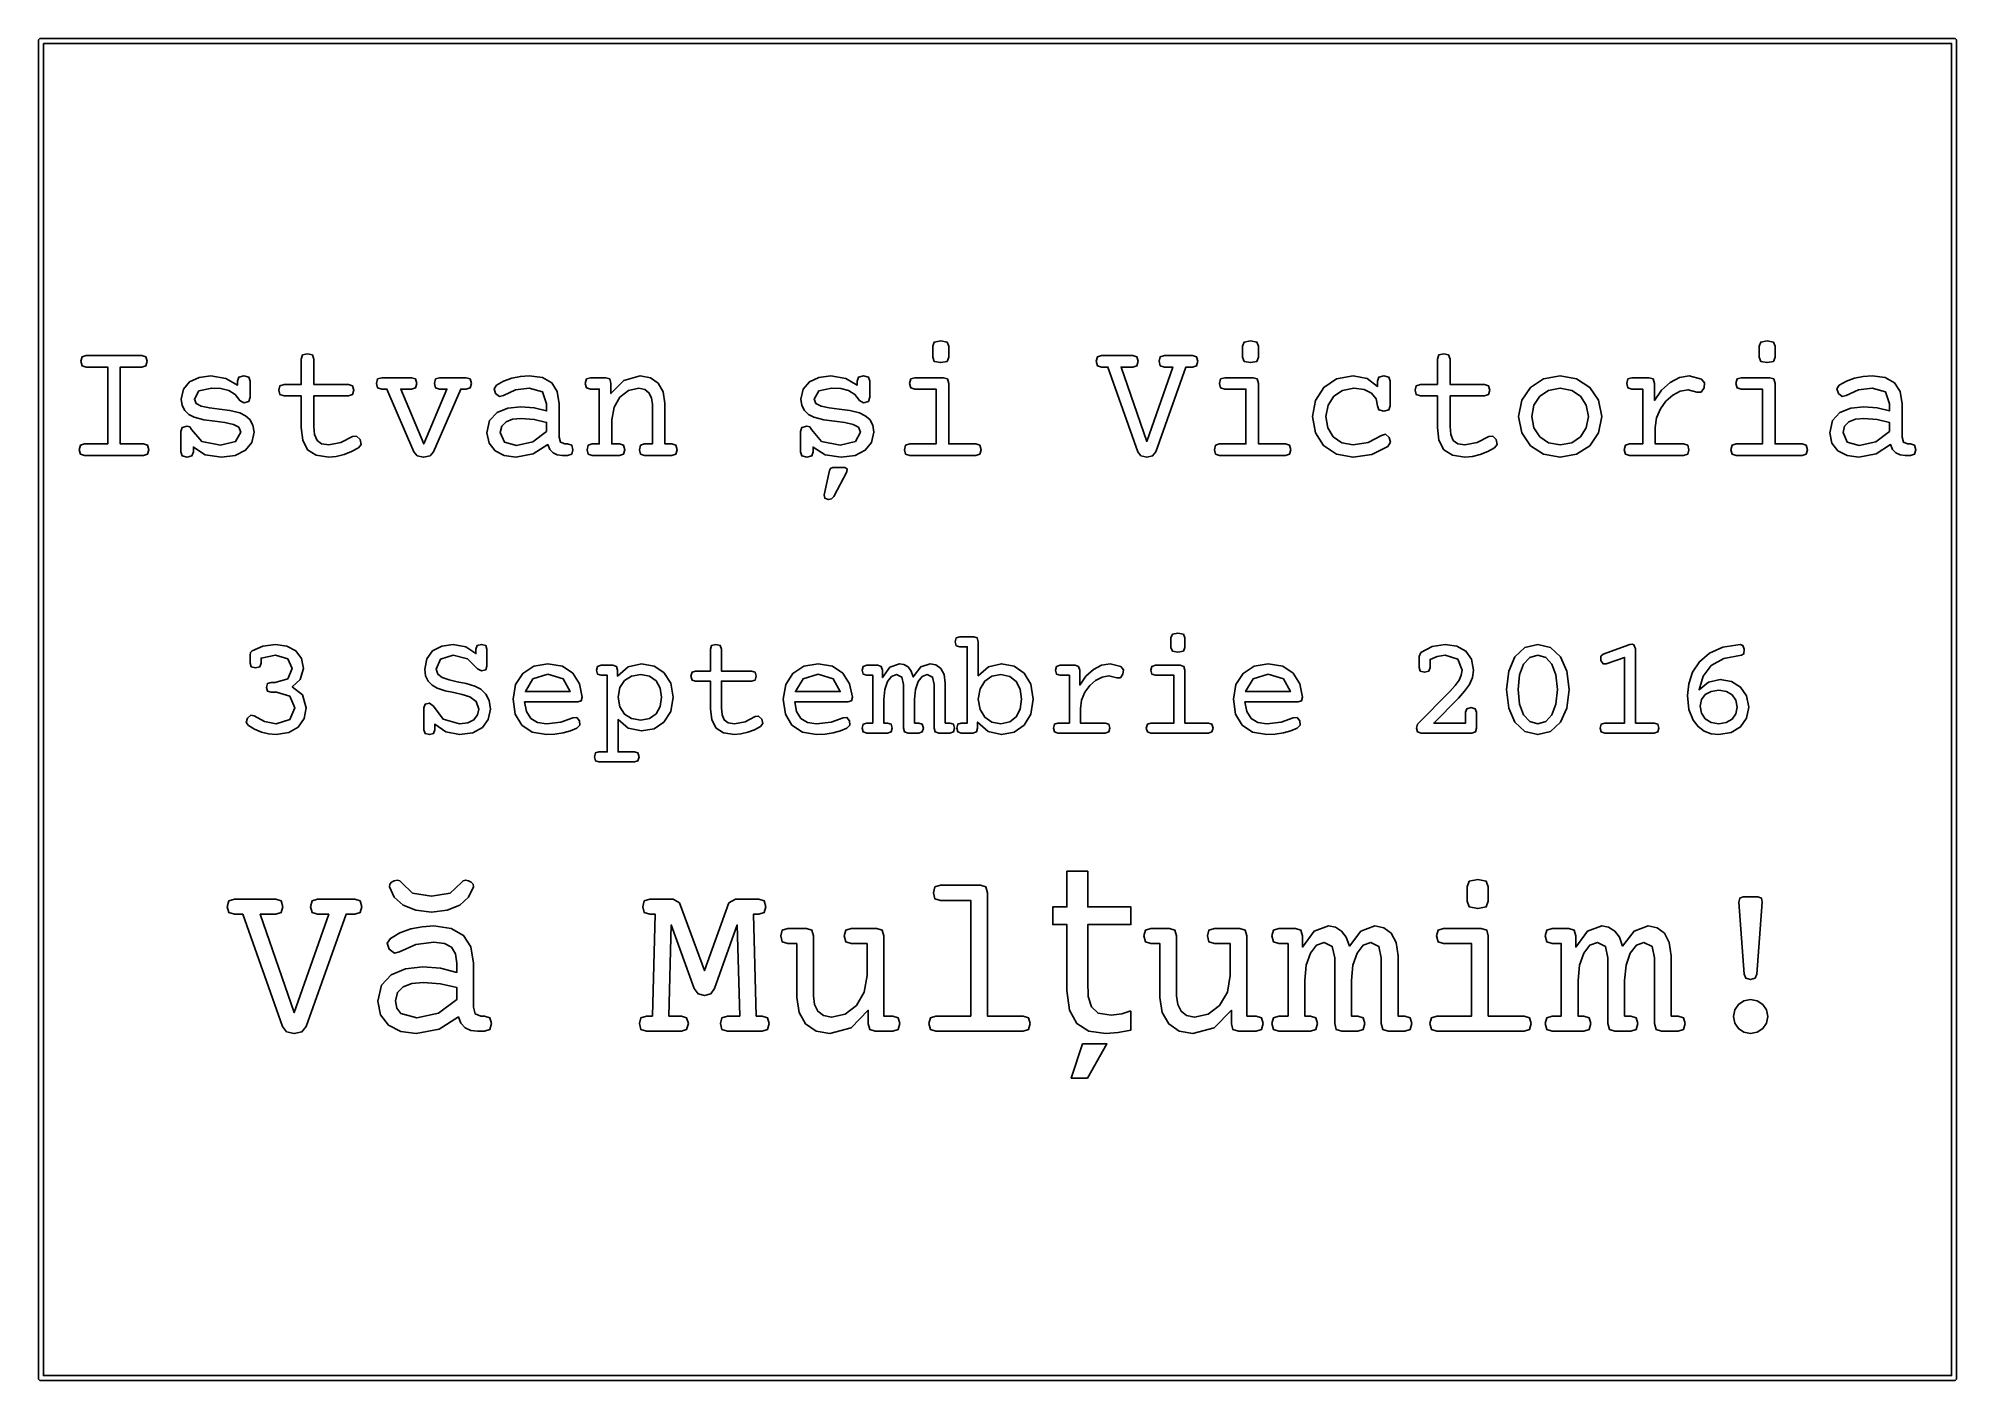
# Model space of a CAD drawing. Extents: x 34.1 to 84.1, y 106 to 141.
import ezdxf

# ---------------------------------------------------------------- set-up
doc = ezdxf.new("R2010")
doc.units = 0
doc.layers.add('Layer_1', color=7, linetype='CONTINUOUS')

msp = doc.modelspace()

# ---------------------------------------------------------------- linework, layer by layer
at = {"layer": 'Layer_1', "color": 7}
for points in [[(84.003004, 140.982924), (34.132904, 140.982924), (34.132904, 140.982924)], [(34.197948, 140.85284), (83.93796, 140.85284), (83.93796, 106.113048), (34.197948, 106.113048), (34.197948, 140.85284), (34.197948, 140.85284)], [(57.588215, 133.09724), (57.421199, 133.064717), (57.379856, 132.955026), (57.379856, 132.670049), (57.421199, 132.560355), (57.588215, 132.527284), (57.754684, 132.560355), (57.796577, 132.670049), (57.796577, 132.955026), (57.754684, 133.064717), (57.588215, 133.09724), (57.588215, 133.09724)], [(65.665175, 133.09724), (65.498706, 133.064717), (65.456813, 132.955026), (65.456813, 132.670049), (65.498706, 132.560355), (65.665175, 132.527284), (65.831641, 132.560355), (65.873534, 132.670049), (65.873534, 132.955026), (65.831641, 133.064717), (65.665175, 133.09724), (65.665175, 133.09724)], [(79.127505, 133.09724), (78.960486, 133.064717), (78.919146, 132.955026), (78.919146, 132.670049), (78.960486, 132.560355), (79.127505, 132.527284), (79.293971, 132.560355), (79.335864, 132.670049), (79.335864, 132.955026), (79.293971, 133.064717), (79.127505, 133.09724), (79.127505, 133.09724)], [(35.314159, 132.711389), (35.206672, 132.678868), (35.176353, 132.562562), (35.206672, 132.446255), (35.314159, 132.413182), (35.875296, 132.413182), (35.875296, 130.40731), (35.270612, 130.40731), (35.163125, 130.374236), (35.132258, 130.25793), (35.163125, 130.142173), (35.270612, 130.109102), (36.809604, 130.109102), (36.914887, 130.142173), (36.94796, 130.25793), (36.914887, 130.374236), (36.809604, 130.40731), (36.20437, 130.40731), (36.20437, 132.413182), (36.765507, 132.413182), (36.87079, 132.446255), (36.903863, 132.562562), (36.87079, 132.678868), (36.765507, 132.711389), (35.314159, 132.711389), (35.314159, 132.711389)], [(41.082626, 132.759897), (40.953642, 132.726824), (40.918364, 132.617132), (40.918364, 131.959532), (40.473534, 131.959532), (40.366047, 131.926458), (40.335177, 131.810702), (40.366047, 131.694395), (40.473534, 131.661325), (40.918364, 131.661325), (40.918364, 130.834501), (40.95805, 130.501566), (41.08483, 130.25793), (41.308624, 130.111307), (41.635494, 130.060594), (41.830625, 130.080437), (42.034576, 130.13115), (42.229704, 130.20777), (42.409401, 130.306438), (42.479406, 130.389671), (42.452948, 130.519205), (42.358688, 130.613465), (42.257816, 130.59803), (41.95079, 130.442034), (41.635494, 130.380851), (41.451389, 130.409514), (41.330674, 130.499362), (41.266731, 130.650396), (41.247438, 130.863164), (41.247438, 131.661325), (42.148125, 131.661325), (42.253408, 131.694395), (42.286479, 131.810152), (42.253408, 131.926458), (42.148125, 131.959532), (41.247438, 131.959532), (41.247438, 132.617132), (41.209956, 132.726824), (41.082626, 132.759897), (41.082626, 132.759897)], [(61.778004, 132.711389), (61.670517, 132.678868), (61.639648, 132.562562), (61.670517, 132.446255), (61.778004, 132.413182), (61.94447, 132.413182), (62.724992, 130.203359), (62.806021, 130.093668), (62.957603, 130.060594), (63.108637, 130.093668), (63.194077, 130.203359), (63.981211, 132.413182), (64.150435, 132.413182), (64.255715, 132.446255), (64.288238, 132.562562), (64.255715, 132.678868), (64.150435, 132.711389), (63.417868, 132.711389), (63.310381, 132.678868), (63.280064, 132.562562), (63.310381, 132.446255), (63.417868, 132.413182), (63.637253, 132.413182), (62.95981, 130.475108), (62.288979, 132.413182), (62.598213, 132.413182), (62.702942, 132.446255), (62.736016, 132.562562), (62.702942, 132.678868), (62.598213, 132.711389), (61.778004, 132.711389), (61.778004, 132.711389)], [(70.699424, 132.759897), (70.569887, 132.726824), (70.534609, 132.617132), (70.534609, 131.959532), (70.089779, 131.959532), (69.982292, 131.926458), (69.951425, 131.810702), (69.982292, 131.694395), (70.089779, 131.661325), (70.534609, 131.661325), (70.534609, 130.834501), (70.574298, 130.501566), (70.701628, 130.25793), (70.924869, 130.111307), (71.251741, 130.060594), (71.44687, 130.080437), (71.65082, 130.13115), (71.845952, 130.20777), (72.025645, 130.306438), (72.095651, 130.389671), (72.069743, 130.519205), (71.975486, 130.613465), (71.874614, 130.59803), (71.567588, 130.442034), (71.251741, 130.380851), (71.067634, 130.409514), (70.946919, 130.499362), (70.883529, 130.650396), (70.863686, 130.863164), (70.863686, 131.661325), (71.764923, 131.661325), (71.870203, 131.694395), (71.902726, 131.810152), (71.870203, 131.926458), (71.764923, 131.959532), (70.863686, 131.959532), (70.863686, 132.617132), (70.826201, 132.726824), (70.699424, 132.759897), (70.699424, 132.759897)], [(38.565777, 132.183326), (38.256546, 132.143637), (38.011255, 132.02733), (37.848647, 131.83661), (37.789666, 131.578092), (37.81392, 131.407215), (37.883925, 131.275473), (37.991409, 131.176806), (38.127009, 131.1068), (38.383876, 131.036245), (38.664444, 130.997109), (38.931785, 130.966242), (39.155576, 130.918284), (39.291728, 130.841116), (39.341888, 130.716541), (39.210147, 130.4707), (38.815478, 130.378647), (38.326548, 130.472904), (38.061415, 130.782135), (38.017868, 130.849936), (37.942904, 130.871983), (37.81392, 130.838909), (37.778642, 130.729771), (37.778642, 130.203359), (37.81392, 130.093668), (37.942904, 130.060594), (38.070234, 130.093668), (38.107716, 130.203359), (38.107716, 130.326281), (38.419154, 130.126741), (38.837526, 130.060594), (39.199673, 130.109102), (39.467014, 130.240841), (39.631276, 130.44865), (39.688603, 130.716541), (39.659938, 130.900645), (39.58332, 131.040656), (39.467014, 131.143732), (39.317634, 131.218699), (39.061319, 131.282089), (38.787366, 131.317366), (38.528295, 131.345478), (38.313871, 131.39178), (38.182132, 131.461785), (38.135828, 131.578092), (38.254342, 131.790859), (38.587827, 131.865273), (38.826502, 131.849841), (39.030453, 131.797474), (39.195265, 131.696602), (39.317634, 131.538403), (39.422917, 131.481628), (39.550247, 131.514702), (39.587729, 131.62384), (39.587729, 132.040561), (39.550247, 132.150252), (39.422917, 132.183326), (39.293933, 132.150252), (39.258655, 132.040561), (39.258655, 131.941893), (38.958243, 132.117178), (38.565777, 132.183326), (38.565777, 132.183326)], [(43.019046, 132.134817), (42.911559, 132.102297), (42.880689, 131.98599), (42.911559, 131.869684), (43.019046, 131.83661), (43.154645, 131.83661), (43.85634, 130.203359), (43.943984, 130.095872), (44.110453, 130.060594), (44.279673, 130.095872), (44.369522, 130.203359), (45.077284, 131.83661), (45.215638, 131.83661), (45.320921, 131.869684), (45.353992, 131.98599), (45.320921, 132.102297), (45.215638, 132.134817), (44.527171, 132.134817), (44.419684, 132.102297), (44.389367, 131.98599), (44.419684, 131.869684), (44.527171, 131.83661), (44.717891, 131.83661), (44.112657, 130.40731), (43.514035, 131.83661), (43.795157, 131.83661), (43.900437, 131.869684), (43.93296, 131.98599), (43.900437, 132.102297), (43.795157, 132.134817), (43.019046, 132.134817), (43.019046, 132.134817)], [(46.862119, 132.183326), (46.634465, 132.167891), (46.408467, 132.123794), (46.1957, 132.047173), (46.007184, 131.937482), (45.945998, 131.84543), (45.985134, 131.724715), (46.086008, 131.64589), (46.189084, 131.672348), (46.504931, 131.816767), (46.862119, 131.865273), (47.211036, 131.764401), (47.314115, 131.452966), (47.314115, 131.266654), (46.991654, 131.349887), (46.647145, 131.378549), (46.305391, 131.341067), (46.022618, 131.223107), (45.829691, 131.014748), (45.759686, 130.701106), (45.814257, 130.429357), (45.971906, 130.227613), (46.211132, 130.104691), (46.51375, 130.060594), (46.965195, 130.148238), (47.346636, 130.389671), (47.397348, 130.264545), (47.482785, 130.176901), (47.594684, 130.124534), (47.723668, 130.109102), (47.864228, 130.109102), (47.969509, 130.142173), (48.002582, 130.25793), (47.969509, 130.374236), (47.864228, 130.40731), (47.787608, 130.40731), (47.67902, 130.450303), (47.642639, 130.580391), (47.642639, 131.452966), (47.59358, 131.770466), (47.447508, 131.999218), (47.204424, 132.137022), (46.862119, 132.183326), (46.862119, 132.183326)], [(49.749936, 132.183326), (49.331011, 132.064812), (48.993117, 131.722508), (48.993117, 131.98599), (48.960594, 132.102297), (48.855314, 132.134817), (48.462847, 132.134817), (48.35536, 132.102297), (48.324493, 131.98599), (48.35536, 131.869684), (48.462847, 131.83661), (48.686641, 131.83661), (48.686641, 130.40731), (48.506394, 130.40731), (48.399457, 130.374236), (48.368591, 130.25793), (48.399457, 130.142173), (48.506394, 130.109102), (49.216908, 130.109102), (49.322191, 130.142173), (49.355265, 130.25793), (49.322191, 130.374236), (49.216908, 130.40731), (49.015165, 130.40731), (49.015165, 131.034041), (49.072492, 131.365322), (49.225731, 131.626047), (49.449522, 131.797474), (49.716862, 131.85866), (49.872855, 131.827791), (49.984203, 131.740147), (50.050347, 131.606754), (50.071844, 131.435327), (50.071844, 130.40731), (49.870651, 130.40731), (49.763164, 130.374236), (49.732297, 130.25793), (49.763164, 130.142173), (49.870651, 130.109102), (50.580617, 130.109102), (50.685898, 130.142173), (50.718971, 130.25793), (50.685898, 130.374236), (50.580617, 130.40731), (50.400921, 130.40731), (50.400921, 131.468398), (50.35517, 131.764401), (50.225633, 131.990399), (50.021685, 132.132613), (49.749936, 132.183326), (49.749936, 132.183326)], [(54.720242, 132.183326), (54.411011, 132.143637), (54.16572, 132.02733), (54.003112, 131.83661), (53.944131, 131.578092), (53.968385, 131.407215), (54.03839, 131.275473), (54.145877, 131.176806), (54.281476, 131.1068), (54.538341, 131.036245), (54.818909, 130.997109), (55.08625, 130.966242), (55.310044, 130.918284), (55.446193, 130.841116), (55.496353, 130.716541), (55.364614, 130.4707), (54.969943, 130.378647), (54.481016, 130.472904), (54.215882, 130.782135), (54.172335, 130.849936), (54.097369, 130.871983), (53.968385, 130.838909), (53.933107, 130.729771), (53.933107, 130.203359), (53.968385, 130.093668), (54.097369, 130.060594), (54.224702, 130.093668), (54.262184, 130.203359), (54.262184, 130.326281), (54.573068, 130.126741), (54.991993, 130.060594), (55.354141, 130.109102), (55.621479, 130.240841), (55.785743, 130.44865), (55.843068, 130.716541), (55.814406, 130.900645), (55.737785, 131.040656), (55.621479, 131.143732), (55.472101, 131.218699), (55.215784, 131.282089), (54.941831, 131.317366), (54.68276, 131.345478), (54.468339, 131.39178), (54.336597, 131.461785), (54.290296, 131.578092), (54.408807, 131.790859), (54.742292, 131.865273), (54.980967, 131.849841), (55.184918, 131.797474), (55.34973, 131.696602), (55.472101, 131.538403), (55.577382, 131.481628), (55.704715, 131.514702), (55.742197, 131.62384), (55.742197, 132.040561), (55.704715, 132.150252), (55.577382, 132.183326), (55.448398, 132.150252), (55.41312, 132.040561), (55.41312, 131.941893), (55.112708, 132.117178), (54.720242, 132.183326), (54.720242, 132.183326)], [(56.912978, 132.134817), (56.805491, 132.102297), (56.774622, 131.98599), (56.805491, 131.869684), (56.912978, 131.83661), (57.4675, 131.83661), (57.4675, 130.40731), (56.781237, 130.40731), (56.67375, 130.374236), (56.642881, 130.25793), (56.67375, 130.142173), (56.781237, 130.109102), (58.499925, 130.109102), (58.605208, 130.142173), (58.638282, 130.25793), (58.605208, 130.374236), (58.499925, 130.40731), (57.796577, 130.40731), (57.796577, 131.98599), (57.763503, 132.102297), (57.65822, 132.134817), (56.912978, 132.134817), (56.912978, 132.134817)], [(64.989936, 132.134817), (64.882449, 132.102297), (64.852132, 131.98599), (64.882449, 131.869684), (64.989936, 131.83661), (65.544457, 131.83661), (65.544457, 130.40731), (64.858194, 130.40731), (64.751258, 130.374236), (64.720391, 130.25793), (64.751258, 130.142173), (64.858194, 130.109102), (66.577436, 130.109102), (66.682716, 130.142173), (66.715239, 130.25793), (66.682716, 130.374236), (66.577436, 130.40731), (65.873534, 130.40731), (65.873534, 131.98599), (65.84046, 132.102297), (65.735177, 132.134817), (64.989936, 132.134817), (64.989936, 132.134817)], [(68.338017, 132.183326), (67.905864, 132.102297), (67.57293, 131.880707), (67.357955, 131.542814), (67.281338, 131.122235), (67.355751, 130.698902), (67.568521, 130.363213), (67.901453, 130.139969), (68.338017, 130.060594), (68.826944, 130.135561), (69.241458, 130.341716), (69.309257, 130.450854), (69.27839, 130.573776), (69.181926, 130.66142), (69.074439, 130.628897), (68.728277, 130.446445), (68.338017, 130.38526), (68.046425, 130.43983), (67.820424, 130.593619), (67.678213, 130.826232), (67.6275, 131.122235), (67.682621, 131.416034), (67.833655, 131.650298), (68.064064, 131.80409), (68.360064, 131.85866), (68.625201, 131.823382), (68.815921, 131.729123), (68.934432, 131.586908), (68.973567, 131.405008), (69.008845, 131.295316), (69.138382, 131.262243), (69.265159, 131.295316), (69.302644, 131.405008), (69.302644, 132.040561), (69.265159, 132.150252), (69.138382, 132.183326), (69.008845, 132.150252), (68.973567, 132.040561), (68.973567, 131.908819), (68.699614, 132.110563), (68.338017, 132.183326), (68.338017, 132.183326)], [(73.733863, 132.183326), (73.30171, 132.103951), (72.959956, 131.882911), (72.731754, 131.547222), (72.650725, 131.122235), (72.731754, 130.694493), (72.959956, 130.358801), (73.30171, 130.139969), (73.733863, 130.060594), (74.163259, 130.139969), (74.50777, 130.358801), (74.733768, 130.694493), (74.817001, 131.122235), (74.733768, 131.547222), (74.50777, 131.882911), (74.163259, 132.103951), (73.733863, 132.183326), (73.733863, 132.183326)], [(77.096826, 132.183326), (76.844923, 132.137022), (76.599632, 132.009691), (76.375839, 131.808498), (76.191731, 131.542814), (76.191731, 131.98599), (76.15866, 132.102297), (76.053377, 132.134817), (75.60634, 132.134817), (75.498853, 132.102297), (75.467986, 131.98599), (75.498853, 131.869684), (75.60634, 131.83661), (75.884704, 131.83661), (75.884704, 130.40731), (75.540195, 130.40731), (75.432708, 130.374236), (75.402392, 130.25793), (75.432708, 130.142173), (75.540195, 130.109102), (76.95241, 130.109102), (77.05769, 130.142173), (77.090214, 130.25793), (77.05769, 130.374236), (76.95241, 130.40731), (76.213231, 130.40731), (76.213231, 130.832297), (76.248508, 131.091368), (76.344969, 131.325633), (76.489938, 131.525175), (76.667431, 131.681168), (76.864766, 131.78204), (77.06651, 131.818971), (77.296368, 131.759992), (77.40606, 131.755581), (77.484882, 131.86748), (77.498112, 132.003629), (77.417083, 132.095682), (77.096826, 132.183326), (77.096826, 132.183326)], [(78.452266, 132.134817), (78.344779, 132.102297), (78.313909, 131.98599), (78.344779, 131.869684), (78.452266, 131.83661), (79.006787, 131.83661), (79.006787, 130.40731), (78.320525, 130.40731), (78.213037, 130.374236), (78.182171, 130.25793), (78.213037, 130.142173), (78.320525, 130.109102), (80.039216, 130.109102), (80.144496, 130.142173), (80.177569, 130.25793), (80.144496, 130.374236), (80.039216, 130.40731), (79.335864, 130.40731), (79.335864, 131.98599), (79.302791, 132.102297), (79.197508, 132.134817), (78.452266, 132.134817), (78.452266, 132.134817)], [(81.863737, 132.183326), (81.635535, 132.167891), (81.409534, 132.123794), (81.197317, 132.047173), (81.008251, 131.937482), (80.947065, 131.84543), (80.986754, 131.724715), (81.087626, 131.64589), (81.190702, 131.672348), (81.505998, 131.816767), (81.863737, 131.865273), (82.212104, 131.764401), (82.315183, 131.452966), (82.315183, 131.266654), (81.992721, 131.349887), (81.648763, 131.378549), (81.306458, 131.341067), (81.023686, 131.223107), (80.830759, 131.014748), (80.760756, 130.701106), (80.815327, 130.429357), (80.973524, 130.227613), (81.212202, 130.104691), (81.514817, 130.060594), (81.966813, 130.148238), (82.348256, 130.389671), (82.398416, 130.264545), (82.483853, 130.176901), (82.595751, 130.124534), (82.725285, 130.109102), (82.865296, 130.109102), (82.970576, 130.142173), (83.00365, 130.25793), (82.970576, 130.374236), (82.865296, 130.40731), (82.788675, 130.40731), (82.680088, 130.450303), (82.644257, 130.580391), (82.644257, 131.452966), (82.595201, 131.770466), (82.449128, 131.999218), (82.206042, 132.137022), (81.863737, 132.183326), (81.863737, 132.183326)], [(73.733863, 131.85866), (74.034275, 131.80409), (74.266338, 131.650298), (74.415715, 131.416034), (74.470285, 131.122235), (74.415715, 130.826232), (74.266338, 130.593619), (74.034275, 130.43983), (73.733863, 130.38526), (73.433452, 130.43983), (73.200839, 130.593619), (73.049805, 130.826232), (72.996888, 131.122235), (73.049805, 131.416034), (73.200839, 131.650298), (73.433452, 131.80409), (73.733863, 131.85866), (73.733863, 131.85866)], [(46.649349, 131.069318), (46.991654, 131.045064), (47.314115, 130.970651), (47.314115, 130.731975), (46.956376, 130.466289), (46.526981, 130.369825), (46.215543, 130.457469), (46.105851, 130.707721), (46.145537, 130.874187), (46.25909, 130.986085), (46.430517, 131.049475), (46.649349, 131.069318), (46.649349, 131.069318)], [(81.650967, 131.069318), (81.992721, 131.045064), (82.315183, 130.970651), (82.315183, 130.731975), (81.957994, 130.466289), (81.528048, 130.369825), (81.21661, 130.457469), (81.106919, 130.707721), (81.146605, 130.874187), (81.260707, 130.986085), (81.431584, 131.049475), (81.650967, 131.069318), (81.650967, 131.069318)], [(54.777019, 129.788845), (54.715833, 129.771206), (54.684964, 129.71884), (54.549367, 129.080535), (54.567006, 128.990687), (54.656855, 128.958164), (54.740088, 128.97966), (54.799066, 129.039192), (55.136963, 129.67695), (55.145782, 129.755772), (55.088454, 129.788845), (54.777019, 129.788845), (54.777019, 129.788845)], [(40.248086, 125.180687), (39.91901, 125.13659), (39.638441, 125.012564), (39.598202, 124.970674), (39.586628, 124.903423), (39.586628, 124.695064), (39.617495, 124.599704), (39.729943, 124.571042), (39.840738, 124.599704), (39.873259, 124.695064), (39.873259, 124.823498), (40.24974, 124.897911), (40.568894, 124.804205), (40.681893, 124.550095), (40.568894, 124.282757), (40.238164, 124.190702), (40.133434, 124.190702), (40.039727, 124.16204), (40.012716, 124.060617), (40.039727, 123.959743), (40.133434, 123.93108), (40.272891, 123.93108), (40.622361, 123.829658), (40.748591, 123.529797), (40.626219, 123.225525), (40.262968, 123.110872), (39.963107, 123.166546), (39.693562, 123.313719), (39.605921, 123.334666), (39.517726, 123.258048), (39.48741, 123.145599), (39.542531, 123.068979), (39.703485, 122.969761), (39.880977, 122.893143), (40.070044, 122.845188), (40.262968, 122.828099), (40.597557, 122.879912), (40.843951, 123.023231), (40.997186, 123.244817), (41.050656, 123.529797), (40.951438, 123.86769), (40.683547, 124.076049), (40.895764, 124.261258), (40.976242, 124.550095), (40.924426, 124.81027), (40.777253, 125.008706), (40.547948, 125.134936), (40.248086, 125.180687), (40.248086, 125.180687)], [(44.880499, 125.180687), (44.580638, 125.13659), (44.34527, 125.008706), (44.192582, 124.806409), (44.136908, 124.538521), (44.160062, 124.358825), (44.226757, 124.221572), (44.330386, 124.117942), (44.459923, 124.043529), (44.670486, 123.972973), (44.895934, 123.923364), (45.11752, 123.875409), (45.312652, 123.816427), (45.482425, 123.695713), (45.547469, 123.495069), (45.514949, 123.340177), (45.419589, 123.217809), (45.260839, 123.139534), (45.040903, 123.110872), (44.618673, 123.229383), (44.370075, 123.569483), (44.25928, 123.649961), (44.146831, 123.621299), (44.115965, 123.525936), (44.115965, 122.952122), (44.146831, 122.856762), (44.25928, 122.828099), (44.370075, 122.856762), (44.402595, 122.952122), (44.402595, 123.101502), (44.685368, 122.897001), (45.040903, 122.828099), (45.388719, 122.876055), (45.641175, 123.013308), (45.796067, 123.223871), (45.849534, 123.495069), (45.817014, 123.718863), (45.731024, 123.886983), (45.603143, 124.009355), (45.442186, 124.093138), (45.216741, 124.160386), (44.987436, 124.207791), (44.771358, 124.254092), (44.593868, 124.315278), (44.480869, 124.402922), (44.438976, 124.538521), (44.551975, 124.798693), (44.880499, 124.897911), (45.256981, 124.808063), (45.517153, 124.542379), (45.616371, 124.49277), (45.727166, 124.521433), (45.759686, 124.616793), (45.759686, 125.056661), (45.727166, 125.152022), (45.616371, 125.180687), (45.503372, 125.152022), (45.473056, 125.056661), (45.473056, 124.939805), (45.209023, 125.113989), (44.880499, 125.180687), (44.880499, 125.180687)], [(51.7299, 125.180687), (51.617451, 125.152022), (51.586584, 125.056661), (51.586584, 124.483398), (51.199079, 124.483398), (51.105373, 124.454735), (51.078364, 124.353313), (51.105373, 124.251888), (51.199079, 124.223225), (51.586584, 124.223225), (51.586584, 123.502785), (51.621312, 123.212297), (51.732104, 123.000077), (51.926685, 122.872197), (52.211661, 122.828099), (52.381988, 122.845188), (52.559481, 122.889285), (52.729805, 122.95598), (52.88635, 123.04197), (52.947536, 123.11473), (52.924383, 123.227729), (52.842253, 123.309861), (52.754609, 123.296631), (52.486718, 123.160481), (52.211661, 123.107014), (52.051258, 123.131818), (51.945977, 123.210643), (51.890854, 123.342382), (51.873215, 123.52759), (51.873215, 124.223225), (52.658699, 124.223225), (52.750751, 124.251888), (52.779414, 124.353313), (52.750751, 124.454735), (52.658699, 124.483398), (51.873215, 124.483398), (51.873215, 125.056661), (51.840694, 125.152022), (51.7299, 125.180687), (51.7299, 125.180687)], [(58.086515, 125.377469), (57.992809, 125.348807), (57.96635, 125.247935), (57.992809, 125.14651), (58.086515, 125.117847), (58.281646, 125.117847), (58.281646, 123.130165), (58.124547, 123.130165), (58.031394, 123.101502), (58.004383, 123.000077), (58.031394, 122.898655), (58.124547, 122.869992), (58.428819, 122.869992), (58.520322, 122.898655), (58.548984, 123.000077), (58.548984, 123.153315), (58.824041, 122.912436), (59.174064, 122.828099), (59.502588, 122.891489), (59.76276, 123.07284), (59.936394, 123.364982), (59.999784, 123.753037), (59.936394, 124.141093), (59.76276, 124.431584), (59.502588, 124.615139), (59.174064, 124.677978), (58.831757, 124.594192), (58.568277, 124.362683), (58.568277, 125.247935), (58.539614, 125.348807), (58.447562, 125.377469), (58.086515, 125.377469), (58.086515, 125.377469)], [(63.770095, 125.475036), (63.625126, 125.446371), (63.588745, 125.351011), (63.588745, 125.102412), (63.625126, 125.007052), (63.770095, 124.97839), (63.915617, 125.007052), (63.951996, 125.102412), (63.951996, 125.351011), (63.915617, 125.446371), (63.770095, 125.475036), (63.770095, 125.475036)], [(70.73856, 125.180687), (70.400113, 125.123359), (70.101906, 124.966813), (70.057809, 124.861533), (70.057809, 124.580411), (70.088675, 124.485051), (70.201124, 124.456389), (70.312469, 124.485051), (70.344439, 124.580411), (70.344439, 124.790977), (70.524136, 124.867595), (70.740214, 124.897911), (71.06543, 124.792631), (71.176224, 124.512063), (71.156932, 124.37591), (71.099604, 124.24803), (71.000386, 124.112431), (70.85707, 123.955885), (70.015916, 123.103156), (69.987253, 123.000077), (70.014262, 122.898655), (70.107968, 122.869992), (71.434192, 122.869992), (71.525694, 122.898655), (71.554357, 123.000077), (71.554357, 123.409079), (71.521836, 123.504439), (71.411042, 123.533105), (71.298593, 123.504439), (71.267726, 123.409079), (71.267726, 123.130165), (70.438145, 123.130165), (71.080314, 123.781703), (71.244576, 123.961397), (71.370802, 124.135581), (71.449077, 124.315278), (71.477739, 124.512063), (71.424269, 124.794835), (71.275442, 125.004848), (71.040625, 125.134936), (70.73856, 125.180687), (70.73856, 125.180687)], [(73.150126, 125.180687), (72.81223, 125.096901), (72.555916, 124.857675), (72.393308, 124.485051), (72.33598, 124.00329), (72.393308, 123.519874), (72.555916, 123.149457), (72.81223, 122.912436), (73.150126, 122.828099), (73.486368, 122.912436), (73.742683, 123.149457), (73.906944, 123.519874), (73.964269, 124.00329), (73.906944, 124.485051), (73.742683, 124.857675), (73.486368, 125.096901), (73.150126, 125.180687), (73.150126, 125.180687)], [(75.609097, 125.186199), (75.552323, 125.179033), (74.855036, 124.928781), (74.792197, 124.873107), (74.797708, 124.762312), (74.856687, 124.672464), (74.937166, 124.67026), (75.411211, 124.84224), (75.411211, 123.130165), (74.896926, 123.130165), (74.80322, 123.101502), (74.776762, 123.000077), (74.80322, 122.898655), (74.896926, 122.869992), (76.185118, 122.869992), (76.277171, 122.898655), (76.305833, 123.000077), (76.277171, 123.101502), (76.185118, 123.130165), (75.697842, 123.130165), (75.697842, 125.060519), (75.655952, 125.165802), (75.609097, 125.186199), (75.609097, 125.186199)], [(78.42305, 125.180687), (77.973812, 125.107924), (77.622135, 124.951381), (77.362513, 124.727588), (77.186674, 124.456389), (77.085252, 124.156528), (77.054936, 123.848951), (77.091314, 123.481842), (77.202109, 123.20072), (77.327785, 123.036458), (77.486535, 122.920152), (77.668436, 122.85125), (77.866875, 122.828099), (78.188233, 122.881566), (78.434627, 123.030947), (78.593377, 123.258048), (78.650702, 123.544678), (78.593377, 123.841232), (78.438485, 124.068333), (78.203117, 124.215507), (77.908768, 124.267323), (77.599534, 124.196767), (77.354797, 123.996124), (77.457873, 124.351106), (77.672297, 124.628369), (78.002474, 124.815782), (78.46329, 124.899565), (78.46329, 124.900118), (78.520617, 124.934293), (78.532191, 125.052803), (78.493606, 125.155882), (78.42305, 125.180687), (78.42305, 125.180687)], [(47.351597, 124.677978), (46.982834, 124.611281), (46.696201, 124.423868), (46.507135, 124.131723), (46.439887, 123.753037), (46.497215, 123.364982), (46.667539, 123.074493), (46.940941, 122.890936), (47.313562, 122.828099), (47.532948, 122.841327), (47.743511, 122.87385), (47.936438, 122.927317), (48.102904, 122.994565), (48.181175, 123.074493), (48.169601, 123.185285), (48.102904, 123.275134), (48.001479, 123.269622), (47.68784, 123.149457), (47.313562, 123.10536), (47.076541, 123.141188), (46.900702, 123.248675), (46.789357, 123.429475), (46.741952, 123.682482), (48.125504, 123.682482), (48.217557, 123.70894), (48.246219, 123.800993), (48.173459, 124.15267), (47.999275, 124.429931), (47.726425, 124.611281), (47.351597, 124.677978), (47.351597, 124.677978)], [(49.786314, 124.677978), (49.436844, 124.591988), (49.161787, 124.353313), (49.161787, 124.505998), (49.133125, 124.607423), (49.041073, 124.636085), (48.737353, 124.636085), (48.643647, 124.607423), (48.616636, 124.505998), (48.643647, 124.404576), (48.737353, 124.37591), (48.893897, 124.37591), (48.893897, 122.378858), (48.680026, 122.378858), (48.586319, 122.350195), (48.559311, 122.249324), (48.586319, 122.147899), (48.680026, 122.119236), (49.604964, 122.119236), (49.696466, 122.147899), (49.725131, 122.249324), (49.696466, 122.350195), (49.604964, 122.378858), (49.18053, 122.378858), (49.18053, 123.221667), (49.444563, 123.000077), (49.786314, 122.923459), (50.115391, 122.982991), (50.375013, 123.156623), (50.549198, 123.43223), (50.612034, 123.800993), (50.549198, 124.169758), (50.375013, 124.444812), (50.115391, 124.616793), (49.786314, 124.677978), (49.786314, 124.677978)], [(54.392271, 124.677978), (54.023508, 124.611281), (53.736875, 124.423868), (53.547809, 124.131723), (53.480561, 123.753037), (53.537886, 123.364982), (53.708213, 123.074493), (53.981615, 122.891489), (54.354236, 122.828099), (54.573619, 122.841327), (54.784185, 122.87385), (54.977109, 122.927317), (55.143575, 122.994565), (55.221849, 123.074493), (55.210273, 123.185285), (55.143575, 123.275134), (55.042153, 123.269622), (54.728511, 123.149457), (54.354236, 123.10536), (54.117215, 123.141188), (53.941376, 123.248675), (53.830031, 123.429475), (53.782626, 123.682482), (55.166175, 123.682482), (55.258231, 123.70894), (55.286893, 123.800993), (55.214131, 124.15267), (55.039949, 124.429931), (54.767096, 124.611281), (54.392271, 124.677978), (54.392271, 124.677978)], [(56.511692, 124.677978), (56.265298, 124.590334), (56.066312, 124.316932), (56.066312, 124.505998), (56.037647, 124.607423), (55.946147, 124.636085), (55.661168, 124.636085), (55.567461, 124.607423), (55.541003, 124.505998), (55.567461, 124.404576), (55.661168, 124.37591), (55.818264, 124.37591), (55.818264, 123.130165), (55.661168, 123.130165), (55.567461, 123.101502), (55.541003, 123.000077), (55.567461, 122.898655), (55.661168, 122.869992), (56.204115, 122.869992), (56.295617, 122.898655), (56.32428, 123.000077), (56.295617, 123.101502), (56.204115, 123.130165), (56.104897, 123.130165), (56.104897, 123.743668), (56.131353, 124.007148), (56.202461, 124.213853), (56.307191, 124.347248), (56.437279, 124.395203), (56.576736, 124.326301), (56.618629, 124.131723), (56.618629, 123.000077), (56.645638, 122.898655), (56.739344, 122.869992), (57.014401, 122.869992), (57.105903, 122.898655), (57.135118, 123.000077), (57.105903, 123.101502), (57.014401, 123.130165), (56.90526, 123.130165), (56.90526, 123.743668), (56.932271, 124.007148), (57.002827, 124.213853), (57.108107, 124.347248), (57.238194, 124.395203), (57.377652, 124.326301), (57.419545, 124.131723), (57.419545, 123.000077), (57.446553, 122.898655), (57.54026, 122.869992), (57.824686, 122.869992), (57.916741, 122.898655), (57.945404, 123.000077), (57.916741, 123.101502), (57.824686, 123.130165), (57.706175, 123.130165), (57.706175, 124.165898), (57.673655, 124.393549), (57.589869, 124.553953), (57.463642, 124.647659), (57.310404, 124.677978), (57.067868, 124.591988), (56.871085, 124.332366), (56.817618, 124.485051), (56.735486, 124.591988), (56.630203, 124.657032), (56.511692, 124.677978), (56.511692, 124.677978)], [(62.000694, 124.677978), (61.780759, 124.637739), (61.566888, 124.526944), (61.371757, 124.351106), (61.211353, 124.120147), (61.211353, 124.505998), (61.18269, 124.607423), (61.091188, 124.636085), (60.700928, 124.636085), (60.607222, 124.607423), (60.580764, 124.505998), (60.607222, 124.404576), (60.700928, 124.37591), (60.944015, 124.37591), (60.944015, 123.130165), (60.643603, 123.130165), (60.549897, 123.101502), (60.523436, 123.000077), (60.549897, 122.898655), (60.643603, 122.869992), (61.874465, 122.869992), (61.965967, 122.898655), (61.994632, 123.000077), (61.965967, 123.101502), (61.874465, 123.130165), (61.230645, 123.130165), (61.230645, 123.501132), (61.260965, 123.726579), (61.345298, 123.93108), (61.470977, 124.104715), (61.625869, 124.240314), (61.797847, 124.328508), (61.973686, 124.361029), (62.174326, 124.309216), (62.270239, 124.305355), (62.339141, 124.402922), (62.350165, 124.521433), (62.279609, 124.601908), (62.000694, 124.677978), (62.000694, 124.677978)], [(63.18195, 124.636085), (63.088243, 124.607423), (63.061232, 124.505998), (63.088243, 124.404576), (63.18195, 124.37591), (63.665365, 124.37591), (63.665365, 123.130165), (63.067297, 123.130165), (62.973591, 123.101502), (62.946579, 123.000077), (62.973591, 122.898655), (63.067297, 122.869992), (64.565499, 122.869992), (64.657001, 122.898655), (64.685664, 123.000077), (64.657001, 123.101502), (64.565499, 123.130165), (63.951996, 123.130165), (63.951996, 124.505998), (63.923333, 124.607423), (63.831281, 124.636085), (63.18195, 124.636085), (63.18195, 124.636085)], [(66.126541, 124.677978), (65.757778, 124.611281), (65.471147, 124.423868), (65.282078, 124.131723), (65.215381, 123.753037), (65.272708, 123.364982), (65.442482, 123.074493), (65.715885, 122.891489), (66.088508, 122.828099), (66.308441, 122.841327), (66.518454, 122.87385), (66.711381, 122.927317), (66.877847, 122.994565), (66.956119, 123.074493), (66.944545, 123.185285), (66.877847, 123.275134), (66.776425, 123.269622), (66.463333, 123.149457), (66.088508, 123.10536), (65.851484, 123.141188), (65.675645, 123.248675), (65.5643, 123.429475), (65.516895, 123.682482), (66.900998, 123.682482), (66.9925, 123.70894), (67.021162, 123.800993), (66.948403, 124.15267), (66.774771, 124.429931), (66.501368, 124.611281), (66.126541, 124.677978), (66.126541, 124.677978)], [(73.150126, 124.897911), (73.356831, 124.838933), (73.517235, 124.664748), (73.624172, 124.383629), (73.662204, 124.00329), (73.624172, 123.622953), (73.517235, 123.342382), (73.356831, 123.170404), (73.150126, 123.110872), (72.943971, 123.170404), (72.781363, 123.342382), (72.67608, 123.622953), (72.638048, 124.00329), (72.67608, 124.383629), (72.781363, 124.664748), (72.943971, 124.838933), (73.150126, 124.897911), (73.150126, 124.897911)], [(47.351597, 124.401268), (47.747369, 124.282757), (47.928719, 123.949823), (46.761245, 123.949823), (46.959684, 124.28055), (47.351597, 124.401268), (47.351597, 124.401268)], [(49.767575, 124.395203), (49.998534, 124.351106), (50.168858, 124.227083), (50.273591, 124.039671), (50.309969, 123.800993), (50.273591, 123.561767), (50.168858, 123.372701), (49.998534, 123.250329), (49.767575, 123.206785), (49.532204, 123.246471), (49.346996, 123.361124), (49.224627, 123.548536), (49.18053, 123.800993), (49.224627, 124.053452), (49.346996, 124.23866), (49.532204, 124.354964), (49.767575, 124.395203), (49.767575, 124.395203)], [(54.392271, 124.401268), (54.788043, 124.282757), (54.969393, 123.949823), (53.801919, 123.949823), (54.000355, 124.28055), (54.392271, 124.401268), (54.392271, 124.401268)], [(59.154771, 124.395203), (59.386281, 124.347248), (59.556055, 124.213853), (59.661338, 124.011008), (59.697716, 123.753037), (59.661338, 123.493416), (59.556055, 123.290568), (59.386281, 123.158827), (59.154771, 123.110872), (58.919951, 123.153315), (58.734743, 123.278992), (58.612374, 123.481842), (58.568277, 123.753037), (58.612374, 124.022582), (58.734743, 124.22543), (58.919951, 124.351106), (59.154771, 124.395203), (59.154771, 124.395203)], [(66.126541, 124.401268), (66.522312, 124.282757), (66.704216, 123.949823), (65.536188, 123.949823), (65.735177, 124.28055), (66.126541, 124.401268), (66.126541, 124.401268)], [(77.866875, 123.984547), (78.067518, 123.952027), (78.218549, 123.863832), (78.314463, 123.724375), (78.348637, 123.544678), (78.314463, 123.367186), (78.216895, 123.229383), (78.06366, 123.141741), (77.866875, 123.110872), (77.666232, 123.145599), (77.513547, 123.240959), (77.41598, 123.386479), (77.381806, 123.573341), (77.417634, 123.73981), (77.517405, 123.869897), (77.67009, 123.953681), (77.866875, 123.984547), (77.866875, 123.984547)], [(43.420882, 119.032981), (43.342608, 119.018099), (43.273156, 118.983372), (43.226855, 118.928251), (43.22079, 118.858799), (43.345365, 118.585947), (43.577425, 118.377588), (43.902644, 118.24695), (44.314401, 118.200645), (44.72616, 118.24695), (45.050826, 118.377588), (45.279578, 118.585947), (45.407461, 118.858799), (45.398642, 118.928251), (45.352341, 118.983372), (45.282886, 119.018099), (45.207369, 119.032981), (45.137917, 119.018099), (45.09437, 118.974552), (44.801124, 118.696188), (44.314401, 118.617917), (43.823819, 118.696188), (43.533881, 118.974552), (43.487577, 119.018099), (43.420882, 119.032981), (43.420882, 119.032981)], [(60.877317, 119.264493), (60.877317, 118.334041), (60.509105, 118.334041), (60.509105, 117.87598), (60.877317, 117.87598), (60.877317, 116.153434), (60.941811, 115.645214), (61.135285, 115.297948), (61.452785, 115.097855), (61.889349, 115.03116), (62.211258, 115.057065), (62.5475, 115.123763), (62.5475, 115.613794), (62.518838, 115.613794), (62.309925, 115.547096), (62.031564, 115.509614), (61.689257, 115.561981), (61.515625, 115.732855), (61.434046, 115.999645), (61.422469, 116.399825), (61.422469, 117.87598), (62.5475, 117.87598), (62.5475, 118.334041), (61.422469, 118.334041), (61.422469, 119.264493), (60.877317, 119.264493), (60.877317, 119.264493)], [(71.586327, 119.047312), (71.365841, 119.003768), (71.31072, 118.858799), (71.31072, 118.481767), (71.365841, 118.336798), (71.586327, 118.293251), (71.806813, 118.336798), (71.861384, 118.481767), (71.861384, 118.858799), (71.806813, 119.003768), (71.586327, 119.047312), (71.586327, 119.047312)], [(39.175972, 118.536888), (39.033758, 118.493341), (38.992968, 118.339552), (39.033758, 118.185764), (39.175972, 118.14277), (39.396458, 118.14277), (40.428333, 115.219673), (40.53582, 115.074704), (40.73591, 115.03116), (40.936003, 115.074704), (41.049002, 115.219673), (42.090247, 118.14277), (42.31349, 118.14277), (42.452397, 118.185764), (42.495941, 118.339552), (42.452397, 118.493341), (42.31349, 118.536888), (41.345005, 118.536888), (41.202791, 118.493341), (41.162001, 118.339552), (41.202791, 118.185764), (41.345005, 118.14277), (41.634943, 118.14277), (40.738668, 115.579066), (39.851211, 118.14277), (40.260214, 118.14277), (40.399671, 118.185764), (40.443215, 118.339552), (40.399671, 118.493341), (40.260214, 118.536888), (39.175972, 118.536888), (39.175972, 118.536888)], [(50.003493, 118.536888), (49.861281, 118.493341), (49.820491, 118.339552), (49.861281, 118.185764), (50.003493, 118.14277), (50.145707, 118.14277), (50.072948, 115.489218), (49.916402, 115.489218), (49.774187, 115.445674), (49.733951, 115.291883), (49.774187, 115.138647), (49.916402, 115.0951), (50.827009, 115.0951), (50.965916, 115.138647), (51.009463, 115.291883), (50.965916, 115.445674), (50.827009, 115.489218), (50.5051, 115.489218), (50.565733, 117.864406), (51.160494, 116.211312), (51.261919, 116.06634), (51.427284, 116.022796), (51.592647, 116.06634), (51.694072, 116.211312), (52.285525, 117.864406), (52.349465, 115.489218), (52.027557, 115.489218), (51.885342, 115.445674), (51.844552, 115.291883), (51.885342, 115.138647), (52.027557, 115.0951), (52.938164, 115.0951), (53.07707, 115.138647), (53.120617, 115.291883), (53.07707, 115.445674), (52.938164, 115.489218), (52.781618, 115.489218), (52.706103, 118.14277), (52.851073, 118.14277), (52.98998, 118.185764), (53.033524, 118.339552), (52.98998, 118.493341), (52.851073, 118.536888), (52.239223, 118.536888), (52.067796, 118.440977), (51.427284, 116.675435), (50.783465, 118.440977), (50.615342, 118.536888), (50.003493, 118.536888), (50.003493, 118.536888)], [(57.580499, 118.899589), (57.438284, 118.856042), (57.397495, 118.702253), (57.438284, 118.548465), (57.580499, 118.504918), (58.372045, 118.504918), (58.372045, 115.489218), (57.464192, 115.489218), (57.322531, 115.445674), (57.281741, 115.291883), (57.322531, 115.138647), (57.464192, 115.0951), (59.737955, 115.0951), (59.876862, 115.138647), (59.920409, 115.291883), (59.876862, 115.445674), (59.737955, 115.489218), (58.806952, 115.489218), (58.806952, 118.702253), (58.763408, 118.856042), (58.624501, 118.899589), (57.580499, 118.899589), (57.580499, 118.899589)], [(78.507937, 118.600828), (78.41313, 118.56445), (78.388876, 118.455859), (78.528333, 116.579522), (78.577392, 116.475342), (78.696453, 116.440617), (78.816067, 116.475342), (78.861818, 116.579522), (79.00348, 118.455859), (78.979779, 118.56445), (78.884969, 118.600828), (78.507937, 118.600828), (78.507937, 118.600828)], [(44.375036, 117.837948), (44.073521, 117.817551), (43.774761, 117.759673), (43.493642, 117.658251), (43.24394, 117.513282), (43.162911, 117.391464), (43.215278, 117.23216), (43.348673, 117.127431), (43.484823, 117.162158), (43.902644, 117.353979), (44.375036, 117.417369), (44.653951, 117.383745), (44.835851, 117.283976), (44.938377, 117.115854), (44.972551, 116.872217), (44.972551, 116.625826), (44.54591, 116.736067), (44.090607, 116.774102), (43.638611, 116.724493), (43.264336, 116.567948), (43.009123, 116.292341), (42.91652, 115.877827), (42.98873, 115.518434), (43.197639, 115.251646), (43.514035, 115.089035), (43.914218, 115.03116), (44.511186, 115.146914), (45.016098, 115.466067), (45.082796, 115.300702), (45.195795, 115.184949), (45.343521, 115.114943), (45.514395, 115.0951), (45.700157, 115.0951), (45.839614, 115.138647), (45.883158, 115.291883), (45.839614, 115.445674), (45.700157, 115.489218), (45.598732, 115.489218), (45.455417, 115.546546), (45.407461, 115.718524), (45.407461, 116.872217), (45.342968, 117.292243), (45.149493, 117.594311), (44.828133, 117.776762), (44.375036, 117.837948), (44.375036, 117.837948)], [(53.599072, 117.774007), (53.456857, 117.731011), (53.416618, 117.577222), (53.456857, 117.423434), (53.599072, 117.379887), (53.836646, 117.379887), (53.836646, 115.976492), (53.895075, 115.581824), (54.065952, 115.286371), (54.338801, 115.097855), (54.698194, 115.03116), (55.252166, 115.184949), (55.69865, 115.640252), (55.69865, 115.289128), (55.738889, 115.13534), (55.881103, 115.0951), (56.342469, 115.0951), (56.481376, 115.138647), (56.524923, 115.291883), (56.481376, 115.445674), (56.342469, 115.489218), (56.104344, 115.489218), (56.104344, 117.577222), (56.060797, 117.731011), (55.921893, 117.774007), (55.257677, 117.774007), (55.115466, 117.731011), (55.075226, 117.577222), (55.115466, 117.423434), (55.257677, 117.379887), (55.669437, 117.379887), (55.669437, 116.550309), (55.59392, 116.112644), (55.391073, 115.767582), (55.09562, 115.541584), (54.741741, 115.460005), (54.532829, 115.500795), (54.38786, 115.613794), (54.300769, 115.790733), (54.272104, 116.020039), (54.272104, 117.577222), (54.22856, 117.731011), (54.089102, 117.774007), (53.599072, 117.774007), (53.599072, 117.774007)], [(63.063989, 117.774007), (62.921775, 117.731011), (62.880985, 117.577222), (62.921775, 117.423434), (63.063989, 117.379887), (63.301564, 117.379887), (63.301564, 115.976492), (63.359439, 115.581824), (63.530869, 115.286371), (63.803169, 115.097855), (64.162562, 115.03116), (64.716533, 115.184949), (65.163017, 115.640252), (65.163017, 115.289128), (65.203807, 115.13534), (65.346021, 115.0951), (65.806836, 115.0951), (65.946294, 115.138647), (65.989841, 115.291883), (65.946294, 115.445674), (65.806836, 115.489218), (65.569262, 115.489218), (65.569262, 117.577222), (65.525715, 117.731011), (65.386258, 117.774007), (64.722595, 117.774007), (64.580381, 117.731011), (64.539591, 117.577222), (64.580381, 117.423434), (64.722595, 117.379887), (65.134355, 117.379887), (65.134355, 116.550309), (65.058838, 116.112644), (64.85599, 115.767582), (64.559987, 115.541584), (64.206106, 115.460005), (63.997747, 115.500795), (63.852778, 115.613794), (63.765687, 115.790733), (63.736471, 116.020039), (63.736471, 117.577222), (63.692924, 117.731011), (63.55402, 117.774007), (63.063989, 117.774007), (63.063989, 117.774007)], [(67.694748, 117.837948), (67.320473, 117.704552), (67.018958, 117.290039), (67.018958, 117.577222), (66.975411, 117.731011), (66.836507, 117.774007), (66.404355, 117.774007), (66.26214, 117.731011), (66.221901, 117.577222), (66.26214, 117.423434), (66.404355, 117.379887), (66.641926, 117.379887), (66.641926, 115.489218), (66.404355, 115.489218), (66.26214, 115.445674), (66.221901, 115.291883), (66.26214, 115.138647), (66.404355, 115.0951), (67.227868, 115.0951), (67.366775, 115.138647), (67.410322, 115.291883), (67.366775, 115.445674), (67.227868, 115.489218), (67.076836, 115.489218), (67.076836, 116.420221), (67.117626, 116.820404), (67.225113, 117.133493), (67.384414, 117.33634), (67.581749, 117.409102), (67.793416, 117.30437), (67.857356, 117.00892), (67.857356, 115.291883), (67.897595, 115.138647), (68.03981, 115.0951), (68.457078, 115.0951), (68.596535, 115.138647), (68.640082, 115.291883), (68.596535, 115.445674), (68.457078, 115.489218), (68.292266, 115.489218), (68.292266, 116.420221), (68.332505, 116.820404), (68.439992, 117.133493), (68.599293, 117.33634), (68.796628, 117.409102), (69.008295, 117.30437), (69.072235, 117.00892), (69.072235, 115.291883), (69.112474, 115.138647), (69.254686, 115.0951), (69.686842, 115.0951), (69.825746, 115.138647), (69.869293, 115.291883), (69.825746, 115.445674), (69.686842, 115.489218), (69.507145, 115.489218), (69.507145, 117.060733), (69.457536, 117.405795), (69.330203, 117.649432), (69.138933, 117.791646), (68.90687, 117.837948), (68.53866, 117.70731), (68.2399, 117.313189), (68.158871, 117.545252), (68.033745, 117.70731), (67.874444, 117.805977), (67.694748, 117.837948), (67.694748, 117.837948)], [(70.692809, 117.774007), (70.551147, 117.731011), (70.510355, 117.577222), (70.551147, 117.423434), (70.692809, 117.379887), (71.426476, 117.379887), (71.426476, 115.489218), (70.519174, 115.489218), (70.376963, 115.445674), (70.336173, 115.291883), (70.376963, 115.138647), (70.519174, 115.0951), (72.792387, 115.0951), (72.931844, 115.138647), (72.975391, 115.291883), (72.931844, 115.445674), (72.792387, 115.489218), (71.861384, 115.489218), (71.861384, 117.577222), (71.81839, 117.731011), (71.678933, 117.774007), (70.692809, 117.774007), (70.692809, 117.774007)], [(74.816451, 117.837948), (74.442173, 117.704552), (74.140658, 117.290039), (74.140658, 117.577222), (74.097114, 117.731011), (73.958207, 117.774007), (73.526055, 117.774007), (73.38384, 117.731011), (73.343603, 117.577222), (73.38384, 117.423434), (73.526055, 117.379887), (73.763629, 117.379887), (73.763629, 115.489218), (73.526055, 115.489218), (73.38384, 115.445674), (73.343603, 115.291883), (73.38384, 115.138647), (73.526055, 115.0951), (74.34957, 115.0951), (74.489028, 115.138647), (74.532022, 115.291883), (74.489028, 115.445674), (74.34957, 115.489218), (74.19909, 115.489218), (74.19909, 116.420221), (74.239326, 116.820404), (74.346813, 117.133493), (74.506116, 117.33634), (74.703452, 117.409102), (74.915118, 117.30437), (74.979059, 117.00892), (74.979059, 115.291883), (75.019298, 115.138647), (75.16151, 115.0951), (75.579331, 115.0951), (75.718238, 115.138647), (75.761785, 115.291883), (75.718238, 115.445674), (75.579331, 115.489218), (75.413966, 115.489218), (75.413966, 116.420221), (75.454205, 116.820404), (75.561692, 117.133493), (75.720993, 117.33634), (75.918328, 117.409102), (76.129995, 117.30437), (76.193938, 117.00892), (76.193938, 115.291883), (76.234174, 115.138647), (76.376389, 115.0951), (76.808542, 115.0951), (76.947999, 115.138647), (76.990993, 115.291883), (76.947999, 115.445674), (76.808542, 115.489218), (76.628845, 115.489218), (76.628845, 117.060733), (76.579236, 117.405795), (76.451906, 117.649432), (76.260633, 117.791646), (76.028573, 117.837948), (75.66036, 117.70731), (75.361602, 117.313189), (75.280574, 117.545252), (75.155998, 117.70731), (74.996147, 117.805977), (74.816451, 117.837948), (74.816451, 117.837948)], [(44.093915, 116.3651), (44.54591, 116.33313), (44.972551, 116.234463), (44.972551, 115.918616), (44.499609, 115.567492), (43.931307, 115.440159), (43.519547, 115.555916), (43.410959, 115.69813), (43.374578, 115.886646), (43.426944, 116.107132), (43.577425, 116.254856), (43.803976, 116.338642), (44.093915, 116.3651), (44.093915, 116.3651)], [(78.696453, 115.924128), (78.522271, 115.889401), (78.380057, 115.79349), (78.284697, 115.651826), (78.249969, 115.477644), (78.284697, 115.303459), (78.380057, 115.161798), (78.522271, 115.065885), (78.696453, 115.03116), (78.870088, 115.065885), (79.012299, 115.161798), (79.108213, 115.303459), (79.142937, 115.477644), (79.108213, 115.651826), (79.012299, 115.79349), (78.870088, 115.889401), (78.696453, 115.924128), (78.696453, 115.924128)], [(61.280257, 114.761615), (60.990316, 113.868094), (61.41365, 113.868094), (61.921319, 114.761615), (61.280257, 114.761615), (61.280257, 114.761615)]]:
    msp.add_lwpolyline(points, dxfattribs=at)
for points in [[(84.003004, 140.982924), (34.132904, 140.982924), (34.132904, 140.982924)], [(34.197948, 140.85284), (83.93796, 140.85284), (83.93796, 106.113048), (34.197948, 106.113048), (34.197948, 140.85284), (34.197948, 140.85284)]]:
    msp.add_lwpolyline(points, close=True, dxfattribs=at)
for points in [[(34.086908, 140.963877), (34.074709, 140.951678), (34.067857, 140.935132), (34.06786, 140.917881)], [(34.086908, 140.963877), (34.074709, 140.951678), (34.067857, 140.935132), (34.06786, 140.917881)], [(34.06786, 140.917881), (34.06786, 140.917881), (34.06786, 106.048004), (34.06786, 106.048004)], [(34.06786, 140.917881), (34.06786, 140.917881), (34.06786, 106.048004), (34.06786, 106.048004)], [(34.132904, 140.982924), (34.115652, 140.982927), (34.099106, 140.976075), (34.086908, 140.963877)], [(34.132904, 140.982924), (34.115652, 140.982927), (34.099106, 140.976075), (34.086908, 140.963877)], [(84.049, 140.963877), (84.036802, 140.976075), (84.020256, 140.982927), (84.003004, 140.982924)], [(84.049, 140.963877), (84.036802, 140.976075), (84.020256, 140.982927), (84.003004, 140.982924)], [(84.068048, 140.917881), (84.068051, 140.935132), (84.061199, 140.951678), (84.049, 140.963877)], [(84.068048, 140.917881), (84.068051, 140.935132), (84.061199, 140.951678), (84.049, 140.963877)], [(84.068048, 106.048004), (84.068048, 106.048004), (84.068048, 140.917881), (84.068048, 140.917881)], [(84.068048, 106.048004), (84.068048, 106.048004), (84.068048, 140.917881), (84.068048, 140.917881)], [(34.06786, 106.048004), (34.067857, 106.030753), (34.074709, 106.014207), (34.086908, 106.002008)], [(34.06786, 106.048004), (34.067857, 106.030753), (34.074709, 106.014207), (34.086908, 106.002008)], [(34.086908, 106.002008), (34.099106, 105.989809), (34.115652, 105.982957), (34.132904, 105.98296)], [(34.086908, 106.002008), (34.099106, 105.989809), (34.115652, 105.982957), (34.132904, 105.98296)], [(84.003004, 105.98296), (84.020256, 105.982957), (84.036802, 105.989809), (84.049, 106.002008)], [(84.003004, 105.98296), (84.020256, 105.982957), (84.036802, 105.989809), (84.049, 106.002008)], [(84.049, 106.002008), (84.061199, 106.014207), (84.068051, 106.030753), (84.068048, 106.048004)], [(84.049, 106.002008), (84.061199, 106.014207), (84.068051, 106.030753), (84.068048, 106.048004)], [(34.132904, 105.98296), (34.132904, 105.98296), (84.003004, 105.98296), (84.003004, 105.98296)], [(34.132904, 105.98296), (34.132904, 105.98296), (84.003004, 105.98296), (84.003004, 105.98296)]]:
    msp.add_open_spline(points, degree=3, dxfattribs=at)

doc.saveas('drawing.dxf')
